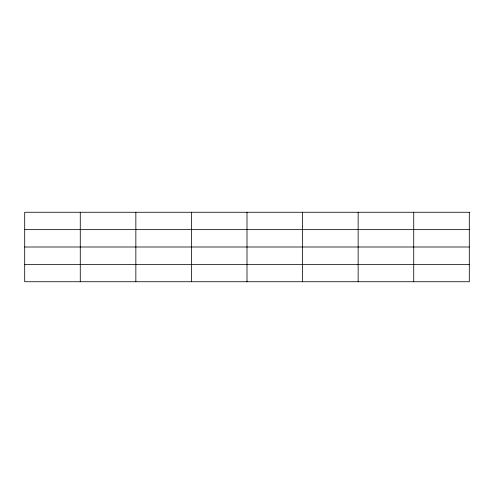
<?xml version="1.0" encoding="UTF-8"?>
<svg xmlns="http://www.w3.org/2000/svg" width="494" height="494" viewBox="0 0 494 494"><rect width="100%" height="100%" fill="white"/><g stroke="black" fill="none" stroke-linecap="round" stroke-linejoin="round"><path stroke-width="0.74" d="M24.7 229.636L469.3 229.636M24.7 247L469.3 247M24.7 264.364L469.3 264.364M413.725 212.266L413.725 281.734M358.15 212.266L358.15 281.734M302.575 212.266L302.575 281.734M247 212.266L247 281.734M191.425 212.266L191.425 281.734M135.85 212.266L135.85 281.734M80.275 212.266L80.275 281.734M469.3 212.266L24.7 212.266L24.7 281.734L469.3 281.734L469.3 212.266"/></g></svg>
